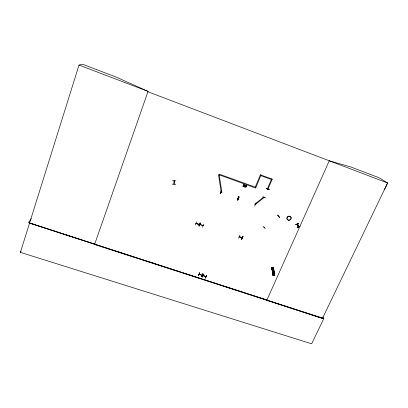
<?xml version="1.0" encoding="UTF-8"?>
<svg xmlns="http://www.w3.org/2000/svg" width="408" height="408" viewBox="0 0 408 408"><rect width="100%" height="100%" fill="white"/><g stroke="black" fill="none" stroke-linecap="round" stroke-linejoin="round"><path stroke-width="0.61" d="M264.16 197.156L264.308 197.191M267.694 188.914L267.877 189.047M172.288 184.192L175.807 184.278M174.104 180.795L173.946 184.054M174.124 184.166L174.257 180.866M175.94 180.851L172.421 180.678M278.562 216.22L278.297 216.383M264.379 197.288L264.134 197.309M322.891 316.899L323.855 318.505L311.666 343.801L20.4 252.368L79.019 65.086L82.401 64.199L115.801 76.939L148.007 91.356L147.874 91.744L387.6 182.988L384.616 189.286M297.636 225.762L297.208 225.634L297.58 225.787M298.11 225.196L298.513 225.236L298.228 225.415M221.248 192.719L221.942 192.678L219.218 174.859L219.438 174.17M196.564 221.83L195.35 224.956M198.864 224.344L196.253 223.599M198.528 226.006L199.762 222.946M199.155 226.001L200.394 222.946M199.318 226.068L200.512 222.987M202.496 227.174L203.908 224.176M220.131 193.785L221.432 190.633L220.279 193.8M220.973 192.219L221.284 192.459L220.896 192.244M199.767 272.666L198.405 275.584L199.747 272.666M199.466 274.079L199.527 274.166M201.659 276.599L202.914 273.778M202.302 277.103L203.526 274.156L202.297 277.047M202.934 275.497L205.678 276.445M260.411 174.777L255.255 187.129M218.52 174.91L219.218 174.859L255.663 188.037L261.033 175.006M237.747 198.171L237.92 198.324M237.431 199.925L238.711 196.763L239.088 196.931L237.782 200.058L237.405 199.925L238.706 196.758M237.563 199.976L238.884 196.855M237.604 199.996L238.925 196.87M237.747 200.037L239.057 196.916M202.99 275.64L206.009 276.639L205.714 276.675M205.408 278.072L206.667 275.262M206.632 275.196L205.413 278.144L206.79 275.303M238.69 198.671L238.507 198.446M272.207 179.102L267.791 189.715L267.179 189.496L271.59 178.877M256.158 203.016L254.714 206.071M262.64 196.931L265.797 197.997M267.755 188.996L267.643 188.935M269.377 189.593L266.2 188.394L269.341 189.547M239.879 235.227L238.537 238.17M241.97 237.614L239.282 236.681M241.959 237.813L242.301 237.706M242.984 236.329L241.658 239.358L242.979 236.324M243.025 236.385L241.648 239.302M329.44 160.441L266.806 300.293L322.427 318.439M264.2 227.419L264.415 227.108M20.4 252.368L21.063 251.374M31.345 218.611L28.468 222.533L94.702 244.142M263.094 226.328L265.2 228.633M205.902 276.619L205.964 276.471M273.248 267.311L274.824 275.318L273.319 267.235L271.611 267.643L273.095 275.645M264.165 197.462L255.189 204.653L254.786 204.163L263.767 196.967M272.967 275.701L274.65 275.242M274.263 275.436L274.513 275.385L273.008 267.301L274.39 275.38M278.603 216.327L278.231 216.286M264.338 227.475L264.573 227.292M279.735 217.388L277.562 214.96L279.592 217.505M271.861 267.587L273.212 275.655L271.708 267.566L272.177 267.52L273.513 275.594L272.172 267.526M243.607 185.467L244.295 184.941C245.494 185.028 242.02 186.604 244.55 185.033M243.479 185.819C242.133 186.803 243.856 185.349 243.887 186.757L243.673 185.696M245.703 186.257L246.646 185.829L245.769 186.487L245.953 187.501L245.55 186.563L244.616 186.981L245.483 186.334L245.295 185.303L245.703 186.257L246.646 185.829M245.565 185.436L245.295 185.303L245.509 186.38L244.616 186.981M245.769 186.487L246.621 185.783M221.253 192.449L221.243 192.209M237.696 198.12L238.037 198.222M238.716 198.676L238.425 198.502M203.046 225.701L199.951 224.528M199.175 274.278L199.486 274.12M205.953 276.746L202.893 275.599M239.175 236.686L242.286 237.935L242.25 237.655M295.596 224.686L298.712 223.324L295.601 224.686M297.488 225.532L297.386 225.925M273.212 275.655L271.84 267.597M273.411 275.579L272.024 267.5L273.533 275.584M271.85 268.393L273.462 268.056M274.538 274.472L272.906 274.762M298.36 225.002L298.549 225.257L298.238 225.374M202.179 275.262C195.937 272.84 200.935 275.461 202.021 275.048M199.038 224.482L199.099 224.324M196.07 223.36L199.053 224.599M329.287 160.793L351.033 167.045L378.853 177.653L387.6 182.988L322.478 318.337L94.59 244.474L148.053 91.372L79.019 65.086M266.939 299.987L29.56 223.094L323.855 318.505M199.991 224.497L203.113 225.491M199.15 224.38L196.044 223.258M219.468 174.236L255.872 187.354M243.224 184.554C243.979 184.513 242.678 186.329 242.831 186.374M244.581 185.084L244.295 184.941M255.255 204.311L254.975 204.265M255.189 204.464L255.23 204.464M260.462 174.843L272.264 179.173M242.311 237.808L239.256 236.819M195.968 223.268L196.003 223.518M271.33 179.494L260.773 175.629M263.818 197.044L264.216 197.533M264.18 227.246L264.348 227.486L264.144 227.317M274.028 271.524L272.416 271.866M274.161 272.34L272.554 272.682M274.288 273.069L272.677 273.406M274.421 273.88L272.814 274.222M297.529 223.916L298.88 226.736M297.361 224.002L298.712 226.822M297.024 224.171L298.375 226.991M296.856 224.252L298.207 227.072M239.608 236.813L239.562 236.921M196.263 223.355L196.207 223.492M203.225 275.563L203.164 275.706M243.464 184.645L243.637 185.513M199.175 274.013L199.206 274.293M245.534 185.39L245.677 186.211M218.55 174.976L221.279 192.795M202.883 273.712L201.664 276.67L202.873 273.773M300.059 226.144L297.1 227.817L300.059 226.144M288.726 220.213A2.122 1.964 -32.1 0 0 290.975 217.357A2.122 1.964 -32.1 0 0 287.416 217.071A2.122 1.964 -32.1 0 0 288.726 220.213A2.117 1.958 -32.1 0 0 290.94 217.316A2.117 1.958 -32.1 0 0 287.39 217.031A2.117 1.958 -32.1 0 0 288.691 220.167"/></g></svg>
